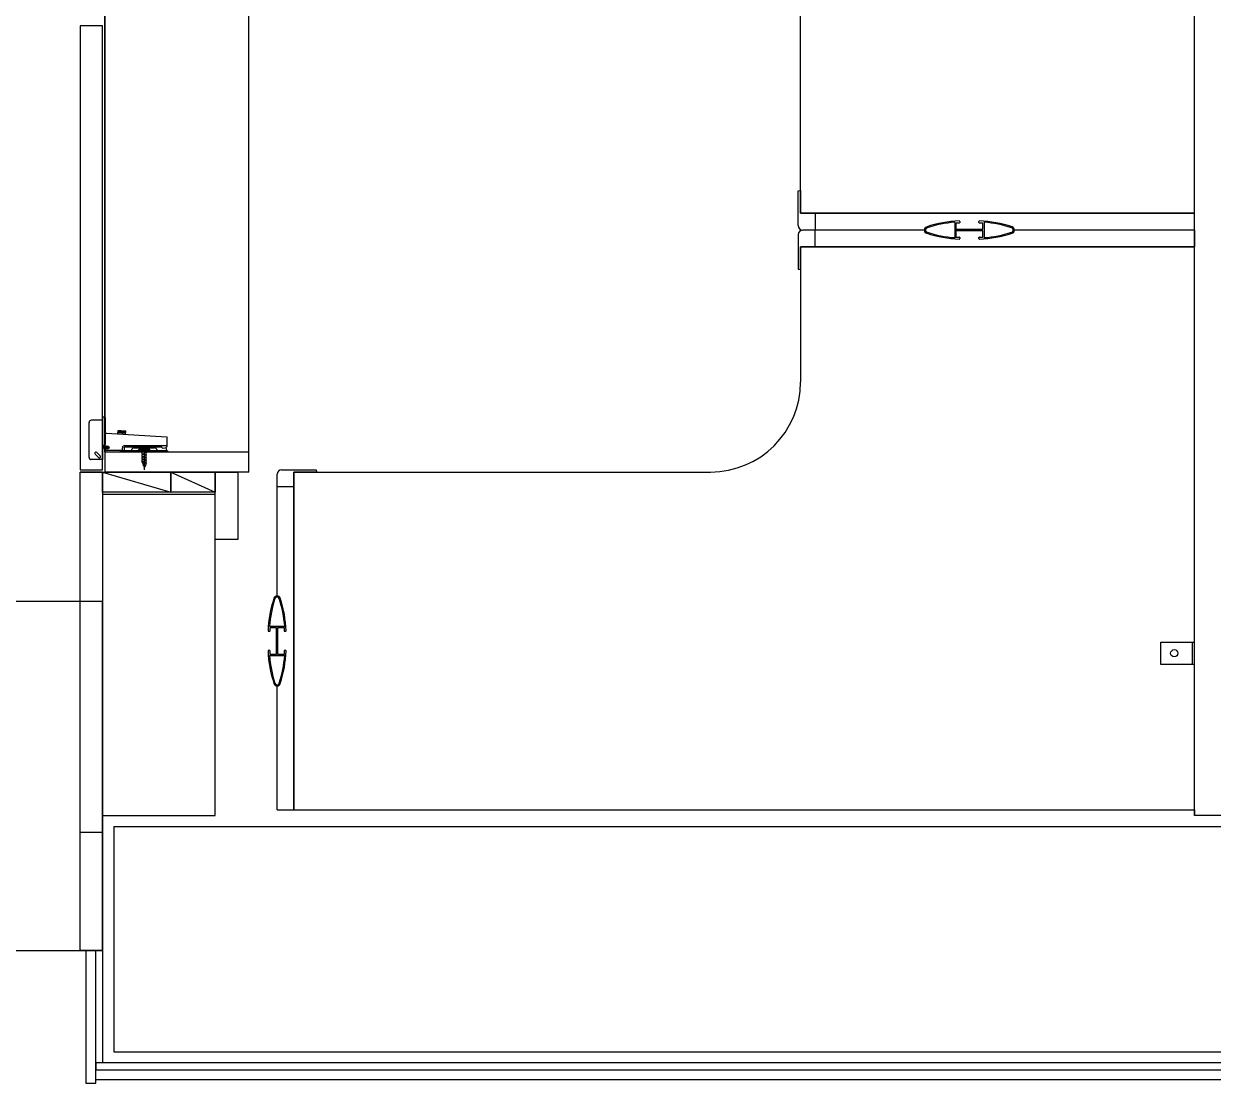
# Model space of a CAD drawing. Header units: millimetres. Extents: x -33000 to 294000, y 0 to 42408.
# Drawn here: x 8705 to 9762, y 3131 to 4072 of the extents above; entities that cross this region are included whole.
import ezdxf

# ---------------------------------------------------------------- set-up
doc = ezdxf.new("R2010")
doc.units = ezdxf.units.MM
doc.header["$LTSCALE"] = 50
doc.layers.add('arch', color=8, linetype='Continuous')

msp = doc.modelspace()

# ---------------------------------------------------------------- linework, layer by layer
at = {"layer": 'arch'}
for p, q in [((9745, 3369.2), (9745, 4869.2)), ((8777, 4474.2), (8777, 3674.2)), ((8905, 3674.2), (8905, 4474.2)), ((8777, 3692.2), (8777, 4456.2)), ((8905, 3692.2), (8905, 4456.2)), ((9395, 3904.2), (9395, 4334.2)), ((9745, 3904.2), (9745, 4334.2)), ((8755, 4070.5), (8755, 3676.2)), ((8775, 4070.5), (8755, 4070.5)), ((8775, 3676.2), (8775, 4070.5)), ((9393, 3924), (9395, 3924.2)), ((9393, 3893.2), (9393, 3924)), ((9395, 3924.2), (9395, 3904.2)), ((9745, 3904.2), (9395, 3904.2)), ((9395, 3904.2), (9408, 3904.2)), ((9400, 3904.2), (9745, 3904.2)), ((9408, 3904.2), (9408, 3889.2)), ((9745, 3889.2), (9745, 3904.2)), ((9505, 3889.2), (9397, 3889.2)), ((9408, 3889.2), (9397, 3889.2)), ((9408, 3874.2), (9408, 3889.2)), ((9532, 3896), (9532, 3882.4)), ((9536, 3895.4), (9533, 3895.4)), ((9533, 3895.4), (9533, 3890)), ((9533, 3890), (9557, 3890)), ((9557, 3888.5), (9533, 3888.5)), ((9533, 3888.5), (9533, 3883)), ((9536.5, 3896.7), (9536.5, 3895.9)), ((9553.5, 3895.9), (9553.5, 3896.7)), ((9557, 3895.4), (9554, 3895.4)), ((9557, 3890), (9557, 3895.4)), ((9557, 3883), (9557, 3888.5)), ((9558, 3896), (9558, 3882.4)), ((9745, 3889.2), (9585, 3889.2)), ((9745, 3889.2), (9745, 3874.2)), ((9393, 3885.2), (9393, 3854.5)), ((9533, 3883), (9536, 3883)), ((9536.5, 3882.5), (9536.5, 3881.7)), ((9553.5, 3881.7), (9553.5, 3882.5)), ((9554, 3883), (9557, 3883)), ((9395, 3874.2), (9395, 3754.2)), ((9745, 3874.2), (9395, 3874.2)), ((9395, 3854.2), (9395, 3874.2)), ((9395, 3874.2), (9408, 3874.2)), ((9400, 3874.2), (9745, 3874.2)), ((9745, 3374.2), (9745, 3874.2)), ((9393, 3854.5), (9395, 3854.2)), ((8775, 3720.2), (8765, 3720.2)), ((8775, 3723.2), (8776.5, 3723.2)), ((8775, 3723.2), (8775, 3685.2)), ((8777.5, 3699.2), (8777.5, 3722.2)), ((8763, 3687.2), (8763, 3718.2)), ((8778.6, 3708.8), (8777.5, 3708.1)), ((8778.6, 3708.8), (8831.9, 3705.4)), ((8788.5, 3708.2), (8788.7, 3711.2)), ((8788.5, 3709.2), (8795.5, 3708.7)), ((8788.6, 3710.2), (8795.6, 3709.7)), ((8788.7, 3711.2), (8791.7, 3711)), ((8791.6, 3710.5), (8791.7, 3711)), ((8791.6, 3710.5), (8792.6, 3710.4)), ((8792.6, 3710.4), (8792.7, 3710.9)), ((8792.7, 3710.9), (8795.7, 3710.7)), ((8795.5, 3707.7), (8795.7, 3710.7)), ((8775, 3698.2), (8776.5, 3698.2)), ((8776.8, 3694.4), (8775.3, 3698.2)), ((8832.4, 3697.8), (8832.4, 3704.9)), ((8768.4, 3690.2), (8771.5, 3687.1)), ((8769.8, 3691.6), (8772.9, 3688.5)), ((8777, 3692.2), (8905, 3692.2)), ((8792.6, 3693.2), (8778.7, 3693.2)), ((8791, 3692.2), (8791, 3693.2)), ((8794, 3692.2), (8791, 3692.2)), ((8833, 3692.2), (8792, 3692.2)), ((8792.6, 3693.2), (8792.6, 3695.7)), ((8794.6, 3697.7), (8832.4, 3697.7)), ((8794.6, 3693.2), (8794.6, 3696.2)), ((8795.1, 3696.7), (8826.9, 3696.7)), ((8800.6, 3693.7), (8800.6, 3693.2)), ((8803.1, 3695.7), (8820.9, 3695.7)), ((8807.1, 3693.7), (8807.1, 3694.1)), ((8807.6, 3694.6), (8816.4, 3694.6)), ((8807.6, 3693.2), (8816.4, 3693.2)), ((8809.7, 3693.2), (8810.3, 3692.1)), ((8810.3, 3690.4), (8810, 3690)), ((8810, 3690), (8810.3, 3689.8)), ((8814, 3689.2), (8810, 3690)), ((8810.3, 3688.1), (8810, 3687.7)), ((8810, 3687.7), (8810.3, 3687.5)), ((8814, 3686.9), (8810, 3687.7)), ((8813.6, 3691.2), (8810.3, 3692.1)), ((8810.3, 3690.4), (8810.3, 3692.1)), ((8810.3, 3692.1), (8813.6, 3691.8)), ((8814, 3691.6), (8810.3, 3692.1)), ((8813.6, 3689.5), (8810.3, 3690.4)), ((8813.6, 3688.8), (8810.3, 3689.8)), ((8810.3, 3688.1), (8810.3, 3689.8)), ((8813.6, 3687.2), (8810.3, 3688.1)), ((8814.3, 3693.2), (8813.6, 3692.1)), ((8813.6, 3691.8), (8813.6, 3692.1)), ((8814, 3691.6), (8813.6, 3691.8)), ((8813.6, 3691.2), (8814, 3691.6)), ((8813.6, 3689.5), (8813.6, 3691.2)), ((8814, 3689.2), (8813.6, 3689.5)), ((8813.6, 3688.8), (8814, 3689.2)), ((8813.6, 3687.2), (8813.6, 3688.8)), ((8816.9, 3693.7), (8816.9, 3694.1)), ((8823.4, 3693.7), (8823.4, 3693.2)), ((8828, 3695.3), (8827.6, 3696.2)), ((8828, 3695.3), (8830.7, 3695.8)), ((8832, 3693.2), (8831.4, 3696)), ((8775, 3685.2), (8765, 3685.2)), ((8810.3, 3685.8), (8810, 3685.4)), ((8810, 3685.4), (8810.3, 3685.1)), ((8814, 3684.6), (8810, 3685.4)), ((8810.3, 3683.5), (8810, 3683.1)), ((8810, 3683.1), (8810.3, 3682.8)), ((8814, 3682.2), (8810, 3683.1)), ((8813.6, 3686.5), (8810.3, 3687.5)), ((8810.3, 3685.8), (8810.3, 3687.5)), ((8813.6, 3684.8), (8810.3, 3685.8)), ((8813.6, 3684.1), (8810.3, 3685.1)), ((8810.3, 3683.5), (8810.3, 3685.1)), ((8813.6, 3682.5), (8810.3, 3683.5)), ((8813.6, 3681.8), (8810.3, 3682.8)), ((8810.3, 3682.8), (8811, 3681)), ((8811, 3681), (8810.7, 3680.6)), ((8810.7, 3680.6), (8811, 3680.3)), ((8813.3, 3680.1), (8810.7, 3680.5)), ((8813, 3680.4), (8811, 3681)), ((8813, 3679.7), (8811, 3680.3)), ((8811.3, 3680.2), (8812, 3678.2)), ((8812.7, 3679.8), (8812, 3678.2)), ((8813.6, 3681.8), (8813, 3680.4)), ((8813.3, 3680.1), (8813, 3680.4)), ((8813, 3679.7), (8813.3, 3680.1)), ((8814, 3686.9), (8813.6, 3687.2)), ((8813.6, 3686.5), (8814, 3686.9)), ((8813.6, 3684.8), (8813.6, 3686.5)), ((8814, 3684.6), (8813.6, 3684.8)), ((8813.6, 3684.1), (8814, 3684.6)), ((8813.6, 3682.5), (8813.6, 3684.1)), ((8814, 3682.2), (8813.6, 3682.5)), ((8813.6, 3681.8), (8814, 3682.2)), ((8755, 3676.2), (8775, 3676.2)), ((8775, 3674.2), (8755, 3674.2)), ((8755, 3674.2), (8775, 3674.2)), ((8755, 3249.2), (8755, 3674.2)), ((8775, 3656.2), (8775, 3674.2)), ((8775, 3674.2), (8835.6, 3674.2)), ((8775, 3674.2), (8835.6, 3656.2)), ((8775, 3674.2), (8775, 3249.2)), ((8905, 3674.2), (8777, 3674.2)), ((8835.6, 3674.2), (8835.6, 3656.2)), ((8835.6, 3656.2), (8835.6, 3674.2)), ((8835.6, 3674.2), (8875, 3674.2)), ((8835.6, 3674.2), (8875, 3656.2)), ((8875, 3614.2), (8875, 3674.2)), ((8875, 3674.2), (8895, 3674.2)), ((8875, 3674.2), (8875, 3656.2)), ((8895, 3674.2), (8895, 3614.2)), ((8930, 3564.2), (8930, 3672.2)), ((8930, 3661.2), (8930, 3672.2)), ((8934, 3676.2), (8964.7, 3676.2)), ((8945, 3674.2), (9315, 3674.2)), ((8945, 3374.2), (8945, 3674.2)), ((8965, 3674.2), (8945, 3674.2)), ((8945, 3674.2), (8945, 3661.2)), ((8945, 3669.2), (8945, 3374.2)), ((8964.7, 3676.2), (8965, 3674.2)), ((8835.6, 3656.2), (8775, 3656.2)), ((8875, 3656.2), (8835.6, 3656.2)), ((8945, 3661.2), (8930, 3661.2)), ((8775, 3654.2), (8775, 3369.2)), ((8875, 3654.2), (8775, 3654.2)), ((8875, 3369.2), (8875, 3654.2)), ((8895, 3614.2), (8875, 3614.2)), ((8775, 3559.2), (7575, 3559.2)), ((8775, 3249.2), (8775, 3559.2)), ((8922.5, 3532.7), (8923.3, 3532.7)), ((8923.2, 3537.2), (8936.8, 3537.2)), ((8923.8, 3533.2), (8923.8, 3536.2)), ((8923.8, 3536.2), (8929.3, 3536.2)), ((8929.3, 3536.2), (8929.3, 3512.2)), ((8930.8, 3512.2), (8930.8, 3536.2)), ((8930.8, 3536.2), (8936.2, 3536.2)), ((8936.2, 3536.2), (8936.2, 3533.2)), ((8936.7, 3532.7), (8937.5, 3532.7)), ((9715, 3503.2), (9715, 3523.2)), ((9715, 3523.2), (9745, 3523.2)), ((9743, 3523.2), (9743, 3503.2)), ((8923.3, 3515.7), (8922.5, 3515.7)), ((8923.2, 3511.2), (8936.8, 3511.2)), ((8923.8, 3512.2), (8923.8, 3515.2)), ((8929.3, 3512.2), (8923.8, 3512.2)), ((8936.2, 3512.2), (8930.8, 3512.2)), ((8936.2, 3515.2), (8936.2, 3512.2)), ((8937.5, 3515.7), (8936.7, 3515.7)), ((9745, 3503.2), (9715, 3503.2)), ((8930, 3374.2), (8930, 3484.2)), ((8930, 3374.2), (8945, 3374.2)), ((8945, 3374.2), (9745, 3374.2)), ((9745, 3374.2), (9745, 3369.2)), ((8775, 3369.2), (8875, 3369.2)), ((9845, 3369.2), (9745, 3369.2)), ((8755, 3354.2), (8775, 3354.2)), ((8785, 3359.2), (10335, 3359.2)), ((8785, 3359.2), (8785, 3159.2)), ((7575, 3249.2), (8775, 3249.2)), ((8775, 3249.2), (8755, 3249.2)), ((8769, 3249.2), (8760, 3249.2)), ((8760, 3249.2), (8760, 3131.2)), ((8769, 3149.2), (8769, 3249.2)), ((8769, 3249.2), (8775, 3249.2)), ((8769, 3131.2), (8769, 3249.2)), ((8775, 3249.2), (8775, 3149.2)), ((8775, 3149.2), (8769, 3149.2)), ((8769, 3149.2), (8769, 3143.2)), ((10345, 3149.2), (8769, 3149.2)), ((8785, 3159.2), (10335, 3159.2)), ((8769, 3134.2), (8769, 3143.2)), ((8769, 3143.2), (10345, 3143.2)), ((8760, 3131.2), (8769, 3131.2)), ((10345, 3134.2), (8769, 3134.2))]:
    msp.add_line(p, q, dxfattribs=at)
at = {"layer": 'arch', "lineweight": 0}
for p, q in [((8791, 3693.2), (8832.5, 3693.2)), ((8833, 3692.7), (8833, 3692.2))]:
    msp.add_line(p, q, dxfattribs=at)
at = {"layer": 'arch', "linetype": 'Continuous'}
for p, q in [((8791, 3692.9), (8791.3, 3693.2)), ((8791, 3692.5), (8791.7, 3693.2)), ((8791.2, 3692.2), (8792.2, 3693.2)), ((8791.6, 3692.2), (8792.6, 3693.2)), ((8792.1, 3692.2), (8793.1, 3693.2)), ((8792.5, 3692.2), (8793.5, 3693.2)), ((8793, 3692.2), (8794, 3693.2)), ((8793.4, 3692.2), (8794.4, 3693.2)), ((8793.9, 3692.2), (8794.9, 3693.2)), ((8794.3, 3692.2), (8795.3, 3693.2)), ((8794.8, 3692.2), (8795.8, 3693.2)), ((8795.2, 3692.2), (8796.2, 3693.2)), ((8795.7, 3692.2), (8796.7, 3693.2)), ((8796.1, 3692.2), (8797.1, 3693.2)), ((8796.6, 3692.2), (8797.6, 3693.2)), ((8797, 3692.2), (8798, 3693.2)), ((8797.5, 3692.2), (8798.5, 3693.2)), ((8797.9, 3692.2), (8798.9, 3693.2)), ((8798.4, 3692.2), (8799.4, 3693.2)), ((8798.8, 3692.2), (8799.8, 3693.2)), ((8799.3, 3692.2), (8800.3, 3693.2)), ((8799.7, 3692.2), (8800.7, 3693.2)), ((8800.2, 3692.2), (8801.2, 3693.2)), ((8800.6, 3692.2), (8801.6, 3693.2)), ((8801.1, 3692.2), (8802.1, 3693.2)), ((8801.5, 3692.2), (8802.5, 3693.2)), ((8802, 3692.2), (8803, 3693.2)), ((8802.4, 3692.2), (8803.4, 3693.2)), ((8802.9, 3692.2), (8803.9, 3693.2)), ((8803.3, 3692.2), (8804.3, 3693.2)), ((8803.8, 3692.2), (8804.8, 3693.2)), ((8804.2, 3692.2), (8805.2, 3693.2)), ((8804.7, 3692.2), (8805.7, 3693.2)), ((8805.1, 3692.2), (8806.1, 3693.2)), ((8805.6, 3692.2), (8806.6, 3693.2)), ((8806, 3692.2), (8807, 3693.2)), ((8806.5, 3692.2), (8807.5, 3693.2)), ((8806.9, 3692.2), (8807.9, 3693.2)), ((8807.4, 3692.2), (8808.4, 3693.2)), ((8807.8, 3692.2), (8808.8, 3693.2)), ((8808.3, 3692.2), (8809.3, 3693.2)), ((8808.7, 3692.2), (8809.7, 3693.2)), ((8809.1, 3692.2), (8810.1, 3693.2)), ((8809.6, 3692.2), (8810.6, 3693.2)), ((8810, 3692.2), (8811, 3693.2)), ((8810.5, 3692.2), (8811.5, 3693.2)), ((8810.9, 3692.2), (8811.9, 3693.2)), ((8811.4, 3692.2), (8812, 3692.8)), ((8811.8, 3692.2), (8812, 3692.4)), ((8812, 3692.8), (8812.4, 3693.2)), ((8812, 3692.4), (8812.8, 3693.2)), ((8812.3, 3692.2), (8813.3, 3693.2)), ((8812.7, 3692.2), (8813.7, 3693.2)), ((8813.2, 3692.2), (8814.2, 3693.2)), ((8813.6, 3692.2), (8814.6, 3693.2)), ((8814.1, 3692.2), (8815.1, 3693.2)), ((8814.5, 3692.2), (8815.5, 3693.2)), ((8815, 3692.2), (8816, 3693.2)), ((8815.4, 3692.2), (8816.4, 3693.2)), ((8815.9, 3692.2), (8816.9, 3693.2)), ((8816.3, 3692.2), (8817.3, 3693.2)), ((8816.8, 3692.2), (8817.8, 3693.2)), ((8817.2, 3692.2), (8818.2, 3693.2)), ((8817.7, 3692.2), (8818.7, 3693.2)), ((8818.1, 3692.2), (8819.1, 3693.2)), ((8818.6, 3692.2), (8819.6, 3693.2)), ((8819, 3692.2), (8820, 3693.2)), ((8819.5, 3692.2), (8820.5, 3693.2)), ((8819.9, 3692.2), (8820.9, 3693.2)), ((8820.4, 3692.2), (8821.4, 3693.2)), ((8820.8, 3692.2), (8821.8, 3693.2)), ((8821.3, 3692.2), (8822.3, 3693.2)), ((8821.7, 3692.2), (8822.7, 3693.2)), ((8822.2, 3692.2), (8823.2, 3693.2)), ((8822.6, 3692.2), (8823.6, 3693.2)), ((8823.1, 3692.2), (8824.1, 3693.2)), ((8823.5, 3692.2), (8824.5, 3693.2)), ((8824, 3692.2), (8825, 3693.2)), ((8824.4, 3692.2), (8825.4, 3693.2)), ((8824.9, 3692.2), (8825.9, 3693.2)), ((8825.3, 3692.2), (8826.3, 3693.2)), ((8825.8, 3692.2), (8826.8, 3693.2)), ((8826.2, 3692.2), (8827.2, 3693.2)), ((8826.7, 3692.2), (8827.7, 3693.2)), ((8827.1, 3692.2), (8828.1, 3693.2)), ((8827.6, 3692.2), (8828.6, 3693.2)), ((8828, 3692.2), (8829, 3693.2)), ((8828.5, 3692.2), (8829.5, 3693.2)), ((8828.9, 3692.2), (8829.9, 3693.2)), ((8829.4, 3692.2), (8830.4, 3693.2)), ((8829.8, 3692.2), (8830.8, 3693.2)), ((8830.3, 3692.2), (8831.3, 3693.2)), ((8830.7, 3692.2), (8831.7, 3693.2)), ((8831.1, 3692.2), (8832.1, 3693.2)), ((8831.6, 3692.2), (8832.6, 3693.2)), ((8832, 3692.2), (8832.9, 3693)), ((8832.5, 3692.2), (8833, 3692.7)), ((8832.9, 3692.2), (8833, 3692.3))]:
    msp.add_line(p, q, dxfattribs=at)
at = {"layer": 'arch', "ltscale": 0.2}
msp.add_line((8812, 3696.3), (8812, 3676.1), dxfattribs=at)
at = {"layer": 'arch'}
msp.add_circle((9727, 3513.2), 3.25, dxfattribs=at)
for centre, radius, start, end in [((9397, 3893.2), 4, 180, 270), ((9397, 3885.2), 4, 90, 180), ((9508, 3889.2), 3, 108.5532, 251.4468), ((9508, 3889.2), 2, 108.5532, 251.4468), ((9538.9, 3797.3), 100, 91.6494, 108.5532), ((9538.9, 3797.3), 99, 93.9757, 108.5532), ((9536, 3896.7), 0.5, 0, 91.6494), ((9536, 3895.9), 0.5, 270, 360), ((9554, 3896.7), 0.5, 88.3506, 180), ((9554, 3895.9), 0.5, 180, 270), ((9551.1, 3797.3), 100, 71.4468, 88.3506), ((9551.1, 3797.3), 99, 71.4468, 86.0243), ((9582, 3889.2), 2, 288.5532, 71.4468), ((9582, 3889.2), 3, 288.5532, 71.4468), ((9538.9, 3981.2), 100, 251.4468, 268.3506), ((9538.9, 3981.2), 99, 251.4468, 266.0243), ((9536, 3882.5), 0.5, 0, 90), ((9536, 3881.7), 0.5, 268.3506, 360), ((9554, 3882.5), 0.5, 90, 180), ((9554, 3881.7), 0.5, 180, 271.6494), ((9551.1, 3981.2), 100, 271.6494, 288.5532), ((9551.1, 3981.2), 99, 273.9757, 288.5532), ((9315, 3754.2), 80, 270, 0), ((8934, 3672.2), 4, 90, 180), ((9022, 3530.3), 100, 161.4468, 178.3506), ((9022, 3530.3), 99, 161.4468, 176.0243), ((8930, 3561.2), 3, 18.5532, 161.4468), ((8930, 3561.2), 2, 18.5532, 161.4468), ((8838, 3530.3), 99, 3.9757, 18.5532), ((8838, 3530.3), 100, 1.6494, 18.5532), ((8922.5, 3533.2), 0.5, 178.3506, 270), ((8923.3, 3533.2), 0.5, 270, 0), ((8936.7, 3533.2), 0.5, 180, 270), ((8937.5, 3533.2), 0.5, 270, 1.6494), ((8922.5, 3515.2), 0.5, 90, 181.6494), ((9022, 3518.1), 100, 181.6494, 198.5532), ((9022, 3518.1), 99, 183.9757, 198.5532), ((8923.3, 3515.2), 0.5, 0, 90), ((8838, 3518.1), 99, 341.4468, 356.0243), ((8838, 3518.1), 100, 341.4468, 358.3506), ((8936.7, 3515.2), 0.5, 90, 180), ((8937.5, 3515.2), 0.5, 358.3506, 90), ((8930, 3487.2), 3, 198.5532, 341.4468), ((8930, 3487.2), 2, 198.5532, 341.4468)]:
    msp.add_arc(centre, radius, start, end, dxfattribs=at)
for centre, major_axis, start_param, end_param in [((8765, 3718.2, 0), (1.41, 1.41), 0.785398, 2.356194), ((8776.5, 3722.2, 0), (0.707, 0.707), -0.785398, 0.785398), ((8776.5, 3699.2, 0), (0.707, -0.707), 5.497787, 7.068583), ((8831.9, 3704.9, 0), (0.354, -0.354), 0.785398, 2.291943), ((8769.1, 3690.9, 0), (0.707, -0.707), 1.570796, 4.712389), ((8772.2, 3687.8, 0), (0.707, -0.707), 4.712389, 7.853982), ((8778.7, 3695.2, 0), (1.41, -1.41), 4.319071, 5.497787), ((8779.2, 3696, 0), (1.06, 1.06), 3.926991, 10.210176), ((8779.2, 3696, 0), (0.354, 0.354), 3.926991, 10.210176), ((8794.6, 3695.7, 0), (1.41, 1.41), 0.785398, 2.356194), ((8795.1, 3696.2, 0), (0.382, 0.382), 0.785398, 2.356194), ((8803, 3693.2, 0), (1.75, -1.75), 2.329331, 3.73254), ((8807.6, 3694.1, 0), (0.354, 0.354), 0.785398, 2.356194), ((8807.6, 3693.7, 0), (0.354, 0.354), 2.356194, 3.926991), ((8812, 3681.7, 0), (9.53, -9.53), 2.054959, 2.65743), ((8816.4, 3694.1, 0), (0.354, -0.354), 0.785398, 2.356194), ((8816.4, 3693.7, 0), (0.354, -0.354), 5.497787, 7.068583), ((8821, 3693.2, 0), (1.75, 1.75), -0.590947, 0.812262), ((8826.7, 3695.7, 0), (0.707, -0.707), 1.264126, 2.150912), ((8830.4, 3697.8, 0), (1.41, 1.41), 4.095624, 5.497787), ((8765, 3687.2, 0), (1.41, -1.41), 3.926991, 5.497787)]:
    msp.add_ellipse(centre, major_axis=major_axis, ratio=1, start_param=start_param, end_param=end_param, dxfattribs=at)
at = {"layer": 'arch', "lineweight": 0}
msp.add_ellipse((8832.5, 3692.7, 0), major_axis=(0.354, 0.354), ratio=1, start_param=-0.785398, end_param=0.785398, dxfattribs=at)

doc.saveas('drawing.dxf')
